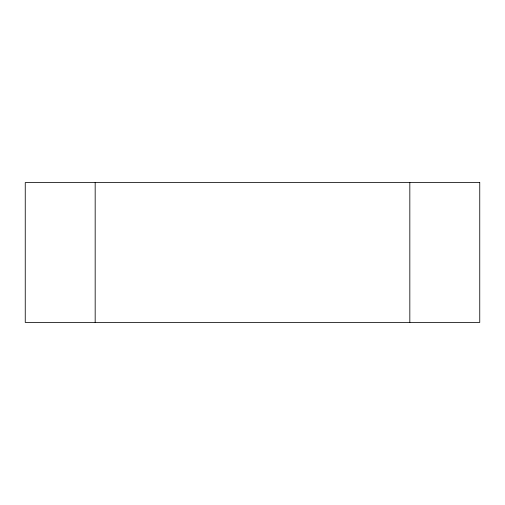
<?xml version="1.0" encoding="UTF-8"?>
<svg xmlns="http://www.w3.org/2000/svg" width="505" height="505" viewBox="0 0 505 505"><rect width="100%" height="100%" fill="white"/><g stroke="black" fill="none" stroke-linecap="round" stroke-linejoin="round"><path stroke-width="0.76" d="M409.826 182.576L409.826 322.424M95.174 182.576L95.174 322.424M479.75 182.576L25.25 182.576L25.25 322.424L479.75 322.424L479.75 182.576"/></g></svg>
